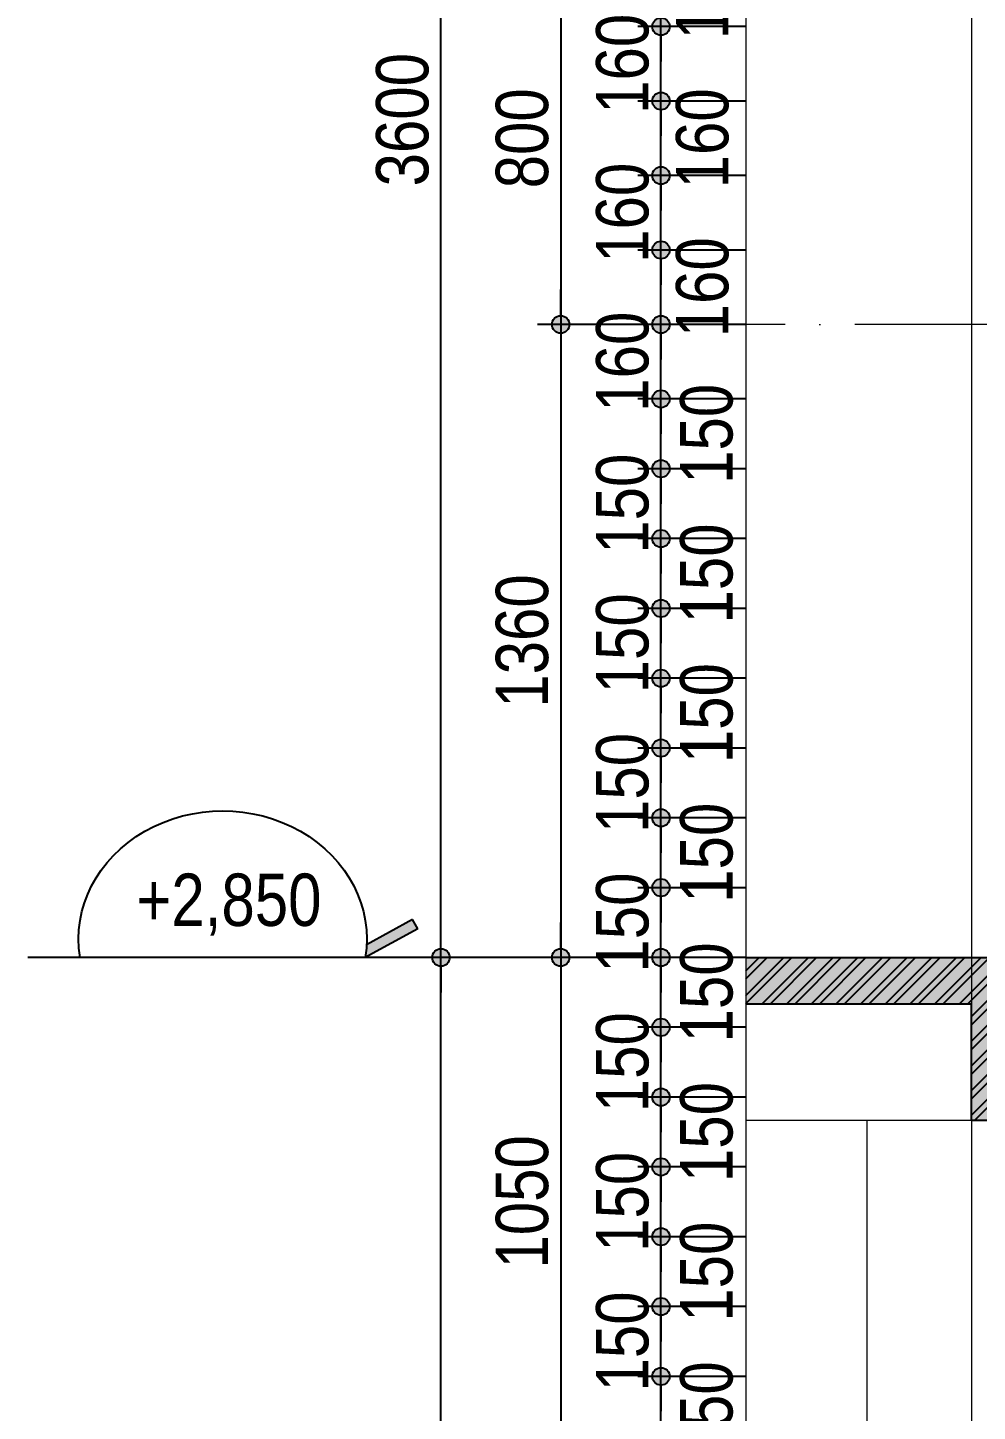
# Model space of a CAD drawing. Extents: x -79995 to 347433, y -157641 to 104789.
# Drawn here: x 16933 to 21013, y -131274 to -125328 of the extents above; entities that cross this region are included whole.
import ezdxf
from ezdxf.enums import TextEntityAlignment as Align

# ---------------------------------------------------------------- set-up
doc = ezdxf.new("R2010")
doc.units = 0
doc.linetypes.add('ACAD_ISO10W100', pattern=[18, 12, -3, 0, -3])
doc.layers.get('DEFPOINTS').update_dxf_attribs({"linetype": 'CONTINUOUS'})
for name, color, linetype in [('DIM', 1, 'CONTINUOUS'), ('HACTH', 8, 'CONTINUOUS'), ('TAGS', 60, 'CONTINUOUS'), ('TUONG', 131, 'CONTINUOUS')]:
    doc.layers.add(name, color=color, linetype=linetype)
doc.layers.add('NET-THAY', color=2, linetype='CONTINUOUS', lineweight=13)
doc.layers.add('TRUC', color=24, linetype='CONTINUOUS', lineweight=0)
doc.styles.add('HEL-CONDENSE', font='')
doc.styles.add('VNI-HELVE-CONDENSEN', font='')
doc.styles.get('HEL-CONDENSE').set_extended_font_data('VNI-Helve-Condense')
doc.styles.get('VNI-HELVE-CONDENSEN').set_extended_font_data('VNI-Helve-Condense')
doc.dimstyles.new('D 50', dxfattribs={"dimtxt": 225, "dimasz": 1.5, "dimexe": 100, "dimexo": 0, "dimgap": 50, "dimtad": 1, "dimdec": 0, "dimlfac": 0.5, "dimzin": 13, "dimdsep": 46, "dimtxsty": 'HEL-CONDENSE', "dimblk": 'D50', "dimcen": 0, "dimclrd": 1, "dimclre": 1, "dimclrt": 7, "dimazin": 0, "dimtfac": 1, "dimtdec": 0, "dimtmove": 0, "dimatfit": 3, "dimldrblk": 'D50', "dimfxl": 1, "dimtolj": 1, "dimtzin": 13, "dimarcsym": 0})

# ---------------------------------------------------------------- blocks, each defined once
blk = doc.blocks.new('D50')
at = {"layer": 'DIM'}
blk.add_hatch(color=256, dxfattribs=at).paths.add_polyline_path([(25, 0, 1), (-25, 0, 1)])
blk.add_line((25, 0), (100, 0), dxfattribs=at)
blk.add_circle((0, 0), 25, dxfattribs=at)
blk = doc.blocks.new('*D1538')
at = {"layer": 'DEFPOINTS', "color": 0, "transparency": 16777216}
for p in [(19653.9, -131123.6), (20018.3, -131123.6), (20018.3, -131423.6)]:
    blk.add_point(p, dxfattribs=at)
at = {"layer": 'DIM', "color": 1, "lineweight": -2, "transparency": 16777216}
for p, q in [((20018.3, -131123.6), (19553.9, -131123.6)), ((19653.9, -131422.1), (19653.9, -131125.1)), ((20018.3, -131423.6), (19553.9, -131423.6))]:
    blk.add_line(p, q, dxfattribs=at)
at = {"layer": 'DIM', "color": 1, "lineweight": -2, "transparency": 16777216, "xscale": 1.5, "yscale": 1.5, "zscale": 1.5}
for p, rotation in [((19653.9, -131123.6), 90), ((19653.9, -131423.6), 270)]:
    blk.add_blockref('D50', p, dxfattribs=dict(at, rotation=rotation))
at = {"layer": 'DIM', "color": 7, "transparency": 16777216, "insert": (19850.3, -131273.6), "char_height": 225, "attachment_point": 5, "rotation": 90, "style": 'HEL-CONDENSE'}
blk.add_mtext('\\A1;150', dxfattribs=at)
blk = doc.blocks.new('*D1539')
at = {"layer": 'DEFPOINTS', "color": 0, "transparency": 16777216}
for p in [(19653.9, -130823.6), (20018.3, -130823.6), (20018.3, -131123.6)]:
    blk.add_point(p, dxfattribs=at)
at = {"layer": 'DIM', "color": 1, "lineweight": -2, "transparency": 16777216}
for p, q in [((20018.3, -130823.6), (19553.9, -130823.6)), ((19653.9, -131122.1), (19653.9, -130825.1)), ((20018.3, -131123.6), (19553.9, -131123.6))]:
    blk.add_line(p, q, dxfattribs=at)
at = {"layer": 'DIM', "color": 1, "lineweight": -2, "transparency": 16777216, "xscale": 1.5, "yscale": 1.5, "zscale": 1.5}
for p, rotation in [((19653.9, -130823.6), 90), ((19653.9, -131123.6), 270)]:
    blk.add_blockref('D50', p, dxfattribs=dict(at, rotation=rotation))
at = {"layer": 'DIM', "color": 7, "transparency": 16777216, "insert": (19489, -130973.6), "char_height": 225, "attachment_point": 5, "rotation": 90, "style": 'HEL-CONDENSE'}
blk.add_mtext('\\A1;150', dxfattribs=at)
blk = doc.blocks.new('*D1540')
at = {"layer": 'DEFPOINTS', "color": 0, "transparency": 16777216}
for p in [(19653.9, -130523.6), (20018.3, -130523.6), (20018.3, -130823.6)]:
    blk.add_point(p, dxfattribs=at)
at = {"layer": 'DIM', "color": 1, "lineweight": -2, "transparency": 16777216}
for p, q in [((20018.3, -130523.6), (19553.9, -130523.6)), ((19653.9, -130822.1), (19653.9, -130525.1)), ((20018.3, -130823.6), (19553.9, -130823.6))]:
    blk.add_line(p, q, dxfattribs=at)
at = {"layer": 'DIM', "color": 1, "lineweight": -2, "transparency": 16777216, "xscale": 1.5, "yscale": 1.5, "zscale": 1.5}
for p, rotation in [((19653.9, -130523.6), 90), ((19653.9, -130823.6), 270)]:
    blk.add_blockref('D50', p, dxfattribs=dict(at, rotation=rotation))
at = {"layer": 'DIM', "color": 7, "transparency": 16777216, "insert": (19850.3, -130673.6), "char_height": 225, "attachment_point": 5, "rotation": 90, "style": 'HEL-CONDENSE'}
blk.add_mtext('\\A1;150', dxfattribs=at)
blk = doc.blocks.new('*D1541')
at = {"layer": 'DEFPOINTS', "color": 0, "transparency": 16777216}
for p in [(19653.9, -130223.6), (20018.3, -130223.6), (20018.3, -130523.6)]:
    blk.add_point(p, dxfattribs=at)
at = {"layer": 'DIM', "color": 1, "lineweight": -2, "transparency": 16777216}
for p, q in [((20018.3, -130223.6), (19553.9, -130223.6)), ((19653.9, -130522.1), (19653.9, -130225.1)), ((20018.3, -130523.6), (19553.9, -130523.6))]:
    blk.add_line(p, q, dxfattribs=at)
at = {"layer": 'DIM', "color": 1, "lineweight": -2, "transparency": 16777216, "xscale": 1.5, "yscale": 1.5, "zscale": 1.5}
for p, rotation in [((19653.9, -130223.6), 90), ((19653.9, -130523.6), 270)]:
    blk.add_blockref('D50', p, dxfattribs=dict(at, rotation=rotation))
at = {"layer": 'DIM', "color": 7, "transparency": 16777216, "insert": (19489, -130373.6), "char_height": 225, "attachment_point": 5, "rotation": 90, "style": 'HEL-CONDENSE'}
blk.add_mtext('\\A1;150', dxfattribs=at)
blk = doc.blocks.new('*D1542')
at = {"layer": 'DEFPOINTS', "color": 0, "transparency": 16777216}
for p in [(19653.9, -129923.6), (20018.3, -129923.6), (20018.3, -130223.6)]:
    blk.add_point(p, dxfattribs=at)
at = {"layer": 'DIM', "color": 1, "lineweight": -2, "transparency": 16777216}
for p, q in [((20018.3, -129923.6), (19553.9, -129923.6)), ((19653.9, -130222.1), (19653.9, -129925.1)), ((20018.3, -130223.6), (19553.9, -130223.6))]:
    blk.add_line(p, q, dxfattribs=at)
at = {"layer": 'DIM', "color": 1, "lineweight": -2, "transparency": 16777216, "xscale": 1.5, "yscale": 1.5, "zscale": 1.5}
for p, rotation in [((19653.9, -129923.6), 90), ((19653.9, -130223.6), 270)]:
    blk.add_blockref('D50', p, dxfattribs=dict(at, rotation=rotation))
at = {"layer": 'DIM', "color": 7, "transparency": 16777216, "insert": (19850.3, -130073.6), "char_height": 225, "attachment_point": 5, "rotation": 90, "style": 'HEL-CONDENSE'}
blk.add_mtext('\\A1;150', dxfattribs=at)
blk = doc.blocks.new('*D1543')
at = {"layer": 'DEFPOINTS', "color": 0, "transparency": 16777216}
for p in [(19653.9, -129623.6), (20018.3, -129623.6), (20018.3, -129923.6)]:
    blk.add_point(p, dxfattribs=at)
at = {"layer": 'DIM', "color": 1, "lineweight": -2, "transparency": 16777216}
for p, q in [((20018.3, -129623.6), (19553.9, -129623.6)), ((19653.9, -129922.1), (19653.9, -129625.1)), ((20018.3, -129923.6), (19553.9, -129923.6))]:
    blk.add_line(p, q, dxfattribs=at)
at = {"layer": 'DIM', "color": 1, "lineweight": -2, "transparency": 16777216, "xscale": 1.5, "yscale": 1.5, "zscale": 1.5}
for p, rotation in [((19653.9, -129623.6), 90), ((19653.9, -129923.6), 270)]:
    blk.add_blockref('D50', p, dxfattribs=dict(at, rotation=rotation))
at = {"layer": 'DIM', "color": 7, "transparency": 16777216, "insert": (19489, -129773.6), "char_height": 225, "attachment_point": 5, "rotation": 90, "style": 'HEL-CONDENSE'}
blk.add_mtext('\\A1;150', dxfattribs=at)
blk = doc.blocks.new('*D1544')
at = {"layer": 'DEFPOINTS', "color": 0, "transparency": 16777216}
for p in [(19653.9, -129323.6), (20018.3, -129323.6), (20018.3, -129623.6)]:
    blk.add_point(p, dxfattribs=at)
at = {"layer": 'DIM', "color": 1, "lineweight": -2, "transparency": 16777216}
for p, q in [((20018.3, -129323.6), (19553.9, -129323.6)), ((19653.9, -129622.1), (19653.9, -129325.1)), ((20018.3, -129623.6), (19553.9, -129623.6))]:
    blk.add_line(p, q, dxfattribs=at)
at = {"layer": 'DIM', "color": 1, "lineweight": -2, "transparency": 16777216, "xscale": 1.5, "yscale": 1.5, "zscale": 1.5}
for p, rotation in [((19653.9, -129323.6), 90), ((19653.9, -129623.6), 270)]:
    blk.add_blockref('D50', p, dxfattribs=dict(at, rotation=rotation))
at = {"layer": 'DIM', "color": 7, "transparency": 16777216, "insert": (19850.3, -129473.6), "char_height": 225, "attachment_point": 5, "rotation": 90, "style": 'HEL-CONDENSE'}
blk.add_mtext('\\A1;150', dxfattribs=at)
blk = doc.blocks.new('*D1545')
at = {"layer": 'DEFPOINTS', "color": 0, "transparency": 16777216}
for p in [(19653.9, -129023.6), (20018.3, -129023.6), (20018.3, -129323.6)]:
    blk.add_point(p, dxfattribs=at)
at = {"layer": 'DIM', "color": 1, "lineweight": -2, "transparency": 16777216}
for p, q in [((20018.3, -129023.6), (19553.9, -129023.6)), ((19653.9, -129322.1), (19653.9, -129025.1)), ((20018.3, -129323.6), (19553.9, -129323.6))]:
    blk.add_line(p, q, dxfattribs=at)
at = {"layer": 'DIM', "color": 1, "lineweight": -2, "transparency": 16777216, "xscale": 1.5, "yscale": 1.5, "zscale": 1.5}
for p, rotation in [((19653.9, -129023.6), 90), ((19653.9, -129323.6), 270)]:
    blk.add_blockref('D50', p, dxfattribs=dict(at, rotation=rotation))
at = {"layer": 'DIM', "color": 7, "transparency": 16777216, "insert": (19489, -129173.6), "char_height": 225, "attachment_point": 5, "rotation": 90, "style": 'HEL-CONDENSE'}
blk.add_mtext('\\A1;150', dxfattribs=at)
blk = doc.blocks.new('*D1546')
at = {"layer": 'DEFPOINTS', "color": 0, "transparency": 16777216}
for p in [(19653.9, -128723.6), (20018.3, -128723.6), (20018.3, -129023.6)]:
    blk.add_point(p, dxfattribs=at)
at = {"layer": 'DIM', "color": 1, "lineweight": -2, "transparency": 16777216}
for p, q in [((20018.3, -128723.6), (19553.9, -128723.6)), ((19653.9, -129022.1), (19653.9, -128725.1)), ((20018.3, -129023.6), (19553.9, -129023.6))]:
    blk.add_line(p, q, dxfattribs=at)
at = {"layer": 'DIM', "color": 1, "lineweight": -2, "transparency": 16777216, "xscale": 1.5, "yscale": 1.5, "zscale": 1.5}
for p, rotation in [((19653.9, -128723.6), 90), ((19653.9, -129023.6), 270)]:
    blk.add_blockref('D50', p, dxfattribs=dict(at, rotation=rotation))
at = {"layer": 'DIM', "color": 7, "transparency": 16777216, "insert": (19850.3, -128873.6), "char_height": 225, "attachment_point": 5, "rotation": 90, "style": 'HEL-CONDENSE'}
blk.add_mtext('\\A1;150', dxfattribs=at)
blk = doc.blocks.new('*D1547')
at = {"layer": 'DEFPOINTS', "color": 0, "transparency": 16777216}
for p in [(19653.9, -128423.6), (20018.3, -128423.6), (20018.3, -128723.6)]:
    blk.add_point(p, dxfattribs=at)
at = {"layer": 'DIM', "color": 1, "lineweight": -2, "transparency": 16777216}
for p, q in [((20018.3, -128423.6), (19553.9, -128423.6)), ((19653.9, -128722.1), (19653.9, -128425.1)), ((20018.3, -128723.6), (19553.9, -128723.6))]:
    blk.add_line(p, q, dxfattribs=at)
at = {"layer": 'DIM', "color": 1, "lineweight": -2, "transparency": 16777216, "xscale": 1.5, "yscale": 1.5, "zscale": 1.5}
for p, rotation in [((19653.9, -128423.6), 90), ((19653.9, -128723.6), 270)]:
    blk.add_blockref('D50', p, dxfattribs=dict(at, rotation=rotation))
at = {"layer": 'DIM', "color": 7, "transparency": 16777216, "insert": (19489, -128573.6), "char_height": 225, "attachment_point": 5, "rotation": 90, "style": 'HEL-CONDENSE'}
blk.add_mtext('\\A1;150', dxfattribs=at)
blk = doc.blocks.new('*D1548')
at = {"layer": 'DEFPOINTS', "color": 0, "transparency": 16777216}
for p in [(19653.9, -128123.6), (20018.3, -128123.6), (20018.3, -128423.6)]:
    blk.add_point(p, dxfattribs=at)
at = {"layer": 'DIM', "color": 1, "lineweight": -2, "transparency": 16777216}
for p, q in [((20018.3, -128123.6), (19553.9, -128123.6)), ((19653.9, -128422.1), (19653.9, -128125.1)), ((20018.3, -128423.6), (19553.9, -128423.6))]:
    blk.add_line(p, q, dxfattribs=at)
at = {"layer": 'DIM', "color": 1, "lineweight": -2, "transparency": 16777216, "xscale": 1.5, "yscale": 1.5, "zscale": 1.5}
for p, rotation in [((19653.9, -128123.6), 90), ((19653.9, -128423.6), 270)]:
    blk.add_blockref('D50', p, dxfattribs=dict(at, rotation=rotation))
at = {"layer": 'DIM', "color": 7, "transparency": 16777216, "insert": (19850.3, -128273.6), "char_height": 225, "attachment_point": 5, "rotation": 90, "style": 'HEL-CONDENSE'}
blk.add_mtext('\\A1;150', dxfattribs=at)
blk = doc.blocks.new('*D1549')
at = {"layer": 'DEFPOINTS', "color": 0, "transparency": 16777216}
for p in [(19653.9, -127823.6), (20018.3, -127823.6), (20018.3, -128123.6)]:
    blk.add_point(p, dxfattribs=at)
at = {"layer": 'DIM', "color": 1, "lineweight": -2, "transparency": 16777216}
for p, q in [((20018.3, -127823.6), (19553.9, -127823.6)), ((19653.9, -128122.1), (19653.9, -127825.1)), ((20018.3, -128123.6), (19553.9, -128123.6))]:
    blk.add_line(p, q, dxfattribs=at)
at = {"layer": 'DIM', "color": 1, "lineweight": -2, "transparency": 16777216, "xscale": 1.5, "yscale": 1.5, "zscale": 1.5}
for p, rotation in [((19653.9, -127823.6), 90), ((19653.9, -128123.6), 270)]:
    blk.add_blockref('D50', p, dxfattribs=dict(at, rotation=rotation))
at = {"layer": 'DIM', "color": 7, "transparency": 16777216, "insert": (19489, -127973.6), "char_height": 225, "attachment_point": 5, "rotation": 90, "style": 'HEL-CONDENSE'}
blk.add_mtext('\\A1;150', dxfattribs=at)
blk = doc.blocks.new('*D1550')
at = {"layer": 'DEFPOINTS', "color": 0, "transparency": 16777216}
for p in [(19653.9, -127523.6), (20018.3, -127523.6), (20018.3, -127823.6)]:
    blk.add_point(p, dxfattribs=at)
at = {"layer": 'DIM', "color": 1, "lineweight": -2, "transparency": 16777216}
for p, q in [((20018.3, -127523.6), (19553.9, -127523.6)), ((19653.9, -127822.1), (19653.9, -127525.1)), ((20018.3, -127823.6), (19553.9, -127823.6))]:
    blk.add_line(p, q, dxfattribs=at)
at = {"layer": 'DIM', "color": 1, "lineweight": -2, "transparency": 16777216, "xscale": 1.5, "yscale": 1.5, "zscale": 1.5}
for p, rotation in [((19653.9, -127523.6), 90), ((19653.9, -127823.6), 270)]:
    blk.add_blockref('D50', p, dxfattribs=dict(at, rotation=rotation))
at = {"layer": 'DIM', "color": 7, "transparency": 16777216, "insert": (19850.3, -127673.6), "char_height": 225, "attachment_point": 5, "rotation": 90, "style": 'HEL-CONDENSE'}
blk.add_mtext('\\A1;150', dxfattribs=at)
blk = doc.blocks.new('*D1551')
at = {"layer": 'DEFPOINTS', "color": 0, "transparency": 16777216}
for p in [(19653.9, -127223.6), (20018.3, -127223.6), (20018.3, -127523.6)]:
    blk.add_point(p, dxfattribs=at)
at = {"layer": 'DIM', "color": 1, "lineweight": -2, "transparency": 16777216}
for p, q in [((20018.3, -127223.6), (19553.9, -127223.6)), ((19653.9, -127522.1), (19653.9, -127225.1)), ((20018.3, -127523.6), (19553.9, -127523.6))]:
    blk.add_line(p, q, dxfattribs=at)
at = {"layer": 'DIM', "color": 1, "lineweight": -2, "transparency": 16777216, "xscale": 1.5, "yscale": 1.5, "zscale": 1.5}
for p, rotation in [((19653.9, -127223.6), 90), ((19653.9, -127523.6), 270)]:
    blk.add_blockref('D50', p, dxfattribs=dict(at, rotation=rotation))
at = {"layer": 'DIM', "color": 7, "transparency": 16777216, "insert": (19489, -127373.6), "char_height": 225, "attachment_point": 5, "rotation": 90, "style": 'HEL-CONDENSE'}
blk.add_mtext('\\A1;150', dxfattribs=at)
blk = doc.blocks.new('*D1552')
at = {"layer": 'DEFPOINTS', "color": 0, "transparency": 16777216}
for p in [(19653.9, -126923.6), (20018.3, -126923.6), (20018.3, -127223.6)]:
    blk.add_point(p, dxfattribs=at)
at = {"layer": 'DIM', "color": 1, "lineweight": -2, "transparency": 16777216}
for p, q in [((20018.3, -126923.6), (19553.9, -126923.6)), ((19653.9, -127222.1), (19653.9, -126925.1)), ((20018.3, -127223.6), (19553.9, -127223.6))]:
    blk.add_line(p, q, dxfattribs=at)
at = {"layer": 'DIM', "color": 1, "lineweight": -2, "transparency": 16777216, "xscale": 1.5, "yscale": 1.5, "zscale": 1.5}
for p, rotation in [((19653.9, -126923.6), 90), ((19653.9, -127223.6), 270)]:
    blk.add_blockref('D50', p, dxfattribs=dict(at, rotation=rotation))
at = {"layer": 'DIM', "color": 7, "transparency": 16777216, "insert": (19850.3, -127073.6), "char_height": 225, "attachment_point": 5, "rotation": 90, "style": 'HEL-CONDENSE'}
blk.add_mtext('\\A1;150', dxfattribs=at)
blk = doc.blocks.new('*D1553')
at = {"layer": 'DEFPOINTS', "color": 0, "transparency": 16777216}
for p in [(19653.9, -126603.6), (20018.3, -126603.6), (20018.3, -126923.6)]:
    blk.add_point(p, dxfattribs=at)
at = {"layer": 'DIM', "color": 1, "lineweight": -2, "transparency": 16777216}
for p, q in [((20018.3, -126603.6), (19553.9, -126603.6)), ((19653.9, -126922.1), (19653.9, -126605.1)), ((20018.3, -126923.6), (19553.9, -126923.6))]:
    blk.add_line(p, q, dxfattribs=at)
at = {"layer": 'DIM', "color": 1, "lineweight": -2, "transparency": 16777216, "xscale": 1.5, "yscale": 1.5, "zscale": 1.5}
for p, rotation in [((19653.9, -126603.6), 90), ((19653.9, -126923.6), 270)]:
    blk.add_blockref('D50', p, dxfattribs=dict(at, rotation=rotation))
at = {"layer": 'DIM', "color": 7, "transparency": 16777216, "insert": (19489, -126763.6), "char_height": 225, "attachment_point": 5, "rotation": 90, "style": 'HEL-CONDENSE'}
blk.add_mtext('\\A1;160', dxfattribs=at)
blk = doc.blocks.new('*D1554')
at = {"layer": 'DEFPOINTS', "color": 0, "transparency": 16777216}
for p in [(19653.9, -126283.6), (20018.3, -126283.6), (20018.3, -126603.6)]:
    blk.add_point(p, dxfattribs=at)
at = {"layer": 'DIM', "color": 1, "lineweight": -2, "transparency": 16777216}
for p, q in [((20018.3, -126283.6), (19553.9, -126283.6)), ((19653.9, -126602.1), (19653.9, -126285.1)), ((20018.3, -126603.6), (19553.9, -126603.6))]:
    blk.add_line(p, q, dxfattribs=at)
at = {"layer": 'DIM', "color": 1, "lineweight": -2, "transparency": 16777216, "xscale": 1.5, "yscale": 1.5, "zscale": 1.5}
for p, rotation in [((19653.9, -126283.6), 90), ((19653.9, -126603.6), 270)]:
    blk.add_blockref('D50', p, dxfattribs=dict(at, rotation=rotation))
at = {"layer": 'DIM', "color": 7, "transparency": 16777216, "insert": (19832.3, -126443.6), "char_height": 225, "attachment_point": 5, "rotation": 90, "style": 'HEL-CONDENSE'}
blk.add_mtext('\\A1;160', dxfattribs=at)
blk = doc.blocks.new('*D1555')
at = {"layer": 'DEFPOINTS', "color": 0, "transparency": 16777216}
for p in [(19653.9, -125963.6), (20018.3, -125963.6), (20018.3, -126283.6)]:
    blk.add_point(p, dxfattribs=at)
at = {"layer": 'DIM', "color": 1, "lineweight": -2, "transparency": 16777216}
for p, q in [((20018.3, -125963.6), (19553.9, -125963.6)), ((19653.9, -126282.1), (19653.9, -125965.1)), ((20018.3, -126283.6), (19553.9, -126283.6))]:
    blk.add_line(p, q, dxfattribs=at)
at = {"layer": 'DIM', "color": 1, "lineweight": -2, "transparency": 16777216, "xscale": 1.5, "yscale": 1.5, "zscale": 1.5}
for p, rotation in [((19653.9, -125963.6), 90), ((19653.9, -126283.6), 270)]:
    blk.add_blockref('D50', p, dxfattribs=dict(at, rotation=rotation))
at = {"layer": 'DIM', "color": 7, "transparency": 16777216, "insert": (19489, -126123.6), "char_height": 225, "attachment_point": 5, "rotation": 90, "style": 'HEL-CONDENSE'}
blk.add_mtext('\\A1;160', dxfattribs=at)
blk = doc.blocks.new('*D1556')
at = {"layer": 'DEFPOINTS', "color": 0, "transparency": 16777216}
for p in [(19653.9, -125643.6), (20018.3, -125643.6), (20018.3, -125963.6)]:
    blk.add_point(p, dxfattribs=at)
at = {"layer": 'DIM', "color": 1, "lineweight": -2, "transparency": 16777216}
for p, q in [((20018.3, -125643.6), (19553.9, -125643.6)), ((19653.9, -125962.1), (19653.9, -125645.1)), ((20018.3, -125963.6), (19553.9, -125963.6))]:
    blk.add_line(p, q, dxfattribs=at)
at = {"layer": 'DIM', "color": 1, "lineweight": -2, "transparency": 16777216, "xscale": 1.5, "yscale": 1.5, "zscale": 1.5}
for p, rotation in [((19653.9, -125643.6), 90), ((19653.9, -125963.6), 270)]:
    blk.add_blockref('D50', p, dxfattribs=dict(at, rotation=rotation))
at = {"layer": 'DIM', "color": 7, "transparency": 16777216, "insert": (19832.3, -125803.6), "char_height": 225, "attachment_point": 5, "rotation": 90, "style": 'HEL-CONDENSE'}
blk.add_mtext('\\A1;160', dxfattribs=at)
blk = doc.blocks.new('*D1557')
at = {"layer": 'DEFPOINTS', "color": 0, "transparency": 16777216}
for p in [(19653.9, -125323.6), (20018.3, -125323.6), (20018.3, -125643.6)]:
    blk.add_point(p, dxfattribs=at)
at = {"layer": 'DIM', "color": 1, "lineweight": -2, "transparency": 16777216}
for p, q in [((20018.3, -125323.6), (19553.9, -125323.6)), ((19653.9, -125642.1), (19653.9, -125325.1)), ((20018.3, -125643.6), (19553.9, -125643.6))]:
    blk.add_line(p, q, dxfattribs=at)
at = {"layer": 'DIM', "color": 1, "lineweight": -2, "transparency": 16777216, "xscale": 1.5, "yscale": 1.5, "zscale": 1.5}
for p, rotation in [((19653.9, -125323.6), 90), ((19653.9, -125643.6), 270)]:
    blk.add_blockref('D50', p, dxfattribs=dict(at, rotation=rotation))
at = {"layer": 'DIM', "color": 7, "transparency": 16777216, "insert": (19489, -125483.6), "char_height": 225, "attachment_point": 5, "rotation": 90, "style": 'HEL-CONDENSE'}
blk.add_mtext('\\A1;160', dxfattribs=at)
blk = doc.blocks.new('*D1558')
at = {"layer": 'DEFPOINTS', "color": 0, "transparency": 16777216}
for p in [(19653.9, -125003.6), (20018.3, -125003.6), (20018.3, -125323.6)]:
    blk.add_point(p, dxfattribs=at)
at = {"layer": 'DIM', "color": 1, "lineweight": -2, "transparency": 16777216}
for p, q in [((20018.3, -125003.6), (19553.9, -125003.6)), ((19653.9, -125322.1), (19653.9, -125005.1)), ((20018.3, -125323.6), (19553.9, -125323.6))]:
    blk.add_line(p, q, dxfattribs=at)
at = {"layer": 'DIM', "color": 1, "lineweight": -2, "transparency": 16777216, "xscale": 1.5, "yscale": 1.5, "zscale": 1.5}
for p, rotation in [((19653.9, -125003.6), 90), ((19653.9, -125323.6), 270)]:
    blk.add_blockref('D50', p, dxfattribs=dict(at, rotation=rotation))
at = {"layer": 'DIM', "color": 7, "transparency": 16777216, "insert": (19832.3, -125163.6), "char_height": 225, "attachment_point": 5, "rotation": 90, "style": 'HEL-CONDENSE'}
blk.add_mtext('\\A1;160', dxfattribs=at)
blk = doc.blocks.new('*D1570')
at = {"layer": 'DEFPOINTS', "color": 0, "transparency": 16777216}
for p in [(19553.9, -125003.6), (19222.9, -126603.6), (19553.9, -126603.6)]:
    blk.add_point(p, dxfattribs=at)
at = {"layer": 'DIM', "color": 1, "lineweight": -2, "transparency": 16777216}
for p, q in [((19553.9, -125003.6), (19122.9, -125003.6)), ((19222.9, -125005.1), (19222.9, -126602.1)), ((19553.9, -126603.6), (19122.9, -126603.6))]:
    blk.add_line(p, q, dxfattribs=at)
at = {"layer": 'DIM', "color": 1, "lineweight": -2, "transparency": 16777216, "xscale": 1.5, "yscale": 1.5, "zscale": 1.5}
for p, rotation in [((19222.9, -125003.6), 90), ((19222.9, -126603.6), 270)]:
    blk.add_blockref('D50', p, dxfattribs=dict(at, rotation=rotation))
at = {"layer": 'DIM', "color": 7, "transparency": 16777216, "insert": (19058, -125803.6), "char_height": 225, "attachment_point": 5, "rotation": 90, "style": 'HEL-CONDENSE'}
blk.add_mtext('\\A1;800', dxfattribs=at)
blk = doc.blocks.new('*D1571')
at = {"layer": 'DEFPOINTS', "color": 0, "transparency": 16777216}
for p in [(19494.1, -126603.6), (19222.9, -129323.6), (19553.9, -129323.6)]:
    blk.add_point(p, dxfattribs=at)
at = {"layer": 'DIM', "color": 1, "lineweight": -2, "transparency": 16777216}
for p, q in [((19494.1, -126603.6), (19122.9, -126603.6)), ((19222.9, -126605.1), (19222.9, -129322.1)), ((19553.9, -129323.6), (19122.9, -129323.6))]:
    blk.add_line(p, q, dxfattribs=at)
at = {"layer": 'DIM', "color": 1, "lineweight": -2, "transparency": 16777216, "xscale": 1.5, "yscale": 1.5, "zscale": 1.5}
for p, rotation in [((19222.9, -126603.6), 90), ((19222.9, -129323.6), 270)]:
    blk.add_blockref('D50', p, dxfattribs=dict(at, rotation=rotation))
at = {"layer": 'DIM', "color": 7, "transparency": 16777216, "insert": (19058, -127963.6), "char_height": 225, "attachment_point": 5, "rotation": 90, "style": 'HEL-CONDENSE'}
blk.add_mtext('\\A1;1360', dxfattribs=at)
blk = doc.blocks.new('*D1572')
at = {"layer": 'DEFPOINTS', "color": 0, "transparency": 16777216}
for p in [(19553.9, -129323.6), (19222.9, -131423.6), (19553.9, -131423.6)]:
    blk.add_point(p, dxfattribs=at)
at = {"layer": 'DIM', "color": 1, "lineweight": -2, "transparency": 16777216}
for p, q in [((19553.9, -129323.6), (19122.9, -129323.6)), ((19222.9, -129325.1), (19222.9, -131422.1)), ((19553.9, -131423.6), (19122.9, -131423.6))]:
    blk.add_line(p, q, dxfattribs=at)
at = {"layer": 'DIM', "color": 1, "lineweight": -2, "transparency": 16777216, "xscale": 1.5, "yscale": 1.5, "zscale": 1.5}
for p, rotation in [((19222.9, -129323.6), 90), ((19222.9, -131423.6), 270)]:
    blk.add_blockref('D50', p, dxfattribs=dict(at, rotation=rotation))
at = {"layer": 'DIM', "color": 7, "transparency": 16777216, "insert": (19058, -130373.6), "char_height": 225, "attachment_point": 5, "rotation": 90, "style": 'HEL-CONDENSE'}
blk.add_mtext('\\A1;1050', dxfattribs=at)
blk = doc.blocks.new('*D1577')
at = {"layer": 'DEFPOINTS', "color": 0, "transparency": 16777216}
for p in [(18708.4, -129323.6), (19122.9, -129323.6), (19122.9, -134723.6)]:
    blk.add_point(p, dxfattribs=at)
at = {"layer": 'DIM', "color": 1, "lineweight": -2, "transparency": 16777216}
for p, q in [((19122.9, -129323.6), (18608.4, -129323.6)), ((18708.4, -134722.1), (18708.4, -129325.1)), ((19122.9, -134723.6), (18608.4, -134723.6))]:
    blk.add_line(p, q, dxfattribs=at)
at = {"layer": 'DIM', "color": 1, "lineweight": -2, "transparency": 16777216, "xscale": 1.5, "yscale": 1.5, "zscale": 1.5}
for p, rotation in [((18708.4, -129323.6), 90), ((18708.4, -134723.6), 270)]:
    blk.add_blockref('D50', p, dxfattribs=dict(at, rotation=rotation))
at = {"layer": 'DIM', "color": 7, "transparency": 16777216, "insert": (18543.5, -132023.6), "char_height": 225, "attachment_point": 5, "rotation": 90, "style": 'HEL-CONDENSE'}
blk.add_mtext('\\A1;2700', dxfattribs=at)
blk = doc.blocks.new('*D1578')
at = {"layer": 'DEFPOINTS', "color": 0, "transparency": 16777216}
for p in [(18708.4, -122123.6), (19122.9, -122123.6), (19122.9, -129323.6)]:
    blk.add_point(p, dxfattribs=at)
at = {"layer": 'DIM', "color": 1, "lineweight": -2, "transparency": 16777216}
for p, q in [((19122.9, -122123.6), (18608.4, -122123.6)), ((18708.4, -129322.1), (18708.4, -122125.1)), ((19122.9, -129323.6), (18608.4, -129323.6))]:
    blk.add_line(p, q, dxfattribs=at)
at = {"layer": 'DIM', "color": 1, "lineweight": -2, "transparency": 16777216, "xscale": 1.5, "yscale": 1.5, "zscale": 1.5}
for p, rotation in [((18708.4, -122123.6), 90), ((18708.4, -129323.6), 270)]:
    blk.add_blockref('D50', p, dxfattribs=dict(at, rotation=rotation))
at = {"layer": 'DIM', "color": 7, "transparency": 16777216, "insert": (18543.5, -125723.6), "char_height": 225, "attachment_point": 5, "rotation": 90, "style": 'HEL-CONDENSE'}
blk.add_mtext('\\A1;3600', dxfattribs=at)
blk = doc.blocks.new('CAODO')
at = {"layer": 'TAGS', "linetype": 'Continuous'}
h = blk.add_hatch(color=256, dxfattribs=at)
edge = h.paths.add_edge_path()
edge.add_line((-906.9, 181.5), (-931, 137.7))
edge.add_line((-931, 137.7), (-681, 0))
edge.add_ellipse((0, 87.1), major_axis=(688, 0), ratio=0.890858, start_angle=182.47792, end_angle=188.16658, ccw=False)
edge.add_line((-687.4, 60.6), (-906.9, 181.5))
for p, q in [((-931, 137.7), (-906.9, 181.5)), ((-931, 137.7), (-681, 0)), ((-906.9, 181.5), (-687.4, 60.6)), ((-931, 0), (931, 0))]:
    blk.add_line(p, q, dxfattribs=at)
blk.add_ellipse((0, 87.1), major_axis=(688, 0), ratio=0.890858, start_param=-0.142534, end_param=3.284126, dxfattribs=at)
at = {"layer": 'TAGS', "linetype": 'Continuous', "style": 'VNI-HELVE-CONDENSEN'}
blk.add_attdef('0.000', text='', height=250, dxfattribs=at).set_placement((0.2, 232.3), align=Align.MIDDLE_CENTER)

msp = doc.modelspace()

# ---------------------------------------------------------------- hatches: boundary and pattern name
at = {"layer": 'HACTH'}
h = msp.add_hatch(dxfattribs=at)
h.set_pattern_fill('ANSI32', color=256, scale=200, style=0)
h.set_pattern_definition([(45, (-1113859.255, 25868.335), (-53.0330086, 53.0330086), []), (45, (-1113823.9, 25868.335), (-53.0330086, 53.0330086), [])])
h.paths.add_polyline_path([(21188.167, -129323.632), (20988.167, -129323.632), (20018.281, -129323.632), (20018.281, -129523.632), (20988.167, -129523.632), (20988.167, -130023.632), (21188.167, -130023.632)])
h.paths.add_polyline_path([(22035.381, -129323.632), (21188.167, -129323.632), (21188.167, -130023.632), (21388.167, -130023.632), (21388.167, -129523.632), (21635.381, -129523.632)])
h.paths.add_polyline_path([(29188.167, -127303.632), (29388.167, -127303.632), (29388.167, -126603.632), (29188.167, -126603.632)])
h.paths.add_polyline_path([(28988.167, -127303.632), (29188.167, -127303.632), (29188.167, -126603.632), (26388.167, -126603.632), (26388.167, -126923.632), (21588.167, -129323.632), (22035.381, -129323.632), (27075.381, -126803.632), (28988.167, -126803.632)])
h = msp.add_hatch(dxfattribs=at)
h.set_pattern_fill('AR-CONC', color=256, scale=20, style=0)
h.set_pattern_definition([(50, (-1113859.25, 25868.34), (143.452037, -12.550427), [15, -165]), (355, (-1113859.25, 25868.34), (-27.750267, 150.438427), [12, -132]), (100.4514, (-1113847.3, 25867.29), (115.701876, 137.887908), [12.748038, -140.228422]), (46.1842, (-1113859.25, 25908.34), (213.44821, -33.103803), [22.5, -247.5]), (96.6356, (-1113841.47, 25905.58), (186.93254, 194.823574), [19.122058, -210.3426]), (351.1842, (-1113859.25, 25908.34), (186.93239, 194.82372), [18, -198]), (21, (-1113839.25, 25898.34), (119.38141, -80.523778), [15, -165]), (326, (-1113839.25, 25898.34), (48.663066, 145.030009), [12, -132]), (71.4514, (-1113829.3, 25891.62), (168.044526, 64.5061), [12.748038, -140.228422]), (37.5, (-1113859.255, 25868.335), (2.431971, 66.5787708), [0, -130.4, 0, -134, 0, -132.5]), (7.5, (-1113859.255, 25868.335), (52.6139075, 78.8823424), [0, -76.4, 0, -127.4, 0, -50.5]), (327.5, (-1113903.855, 25868.335), (106.7644872, -4.5109743), [0, -50, 0, -156, 0, -207]), (317.5, (-1113923.855, 25868.335), (116.637234, 20.0209965), [0, -65, 0, -103.6, 0, -147])])
h.paths.add_polyline_path([(21188.167, -129323.632), (20988.167, -129323.632), (20018.281, -129323.632), (20018.281, -129523.632), (20988.167, -129523.632), (20988.167, -130023.632), (21188.167, -130023.632)])
h.paths.add_polyline_path([(22035.381, -129323.632), (21188.167, -129323.632), (21188.167, -130023.632), (21388.167, -130023.632), (21388.167, -129523.632), (21635.381, -129523.632)])
h.paths.add_polyline_path([(28988.167, -127303.632), (29188.167, -127303.632), (29188.167, -126603.632), (26388.167, -126603.632), (26388.167, -126923.632), (21588.167, -129323.632), (22035.381, -129323.632), (27075.381, -126803.632), (28988.167, -126803.632)])
h.paths.add_polyline_path([(29188.167, -127303.632), (29388.167, -127303.632), (29388.167, -126603.632), (29188.167, -126603.632)])

# ---------------------------------------------------------------- linework, layer by layer
at = {"layer": 'NET-THAY'}
for p, q in [((20988.167, -112373.461), (20988.167, -135631.366)), ((20988.167, -122823.632), (20988.167, -129323.632)), ((20988.167, -130023.632), (20018.281, -130023.632)), ((20538.167, -130023.632), (20538.167, -133523.632)), ((20988.167, -130023.632), (20988.167, -134723.632))]:
    msp.add_line(p, q, dxfattribs=at)
at = {"layer": 'TRUC', "linetype": 'ACAD_ISO10W100', "ltscale": 50}
for p, q in [((30988.167, -126603.632), (20018.281, -126603.632)), ((30988.167, -129323.632), (20018.281, -129323.632)), ((30988.167, -129323.632), (20018.281, -129323.632))]:
    msp.add_line(p, q, dxfattribs=at)
at = {"layer": 'TRUC', "linetype": 'ACAD_ISO10W100', "ltscale": 0.2}
msp.add_lwpolyline([(30988.167, -112373.461), (20018.281, -112373.461), (20018.281, -135631.366), (30988.167, -135631.366)], close=True, dxfattribs=at)
at = {"layer": 'TUONG', "color": 4}
for points in [[(20018.281, -129323.632), (20988.167, -129323.632)], [(20988.167, -129323.632), (20988.167, -129323.632), (21388.167, -129323.632)], [(20988.167, -129523.632), (20018.281, -129523.632)], [(21388.167, -129523.632), (21388.167, -130023.632), (20988.167, -130023.632), (20988.167, -129523.632)]]:
    msp.add_lwpolyline(points, dxfattribs=at)

# ---------------------------------------------------------------- block references
at = {"layer": 'TAGS', "linetype": 'Continuous'}
ref = msp.add_blockref('CAODO', (17770.481, -129323.632), dxfattribs=dict(at, xscale=-0.9000000001396984, yscale=0.9000000001396984, zscale=0.9))
ref.add_attrib('0.000', '+2,850', dxfattribs={"color": 7, "linetype": 'Continuous', "height": 225, "style": 'VNI-HELVE-CONDENSEN'}).set_placement((17797.314, -129075.534), align=Align.MIDDLE_CENTER)

# ---------------------------------------------------------------- dimensions: what is measured, and where the dimension line sits
at = {"layer": 'DIM'}
for base, p1, p2, picture, middle in [((18708.424, -122123.632), (19122.854, -129323.632), (19122.854, -122123.632), '*D1578', (18543.524, -125723.632)), ((19222.854, -126603.632), (19553.864, -125003.632), (19553.864, -126603.632), '*D1570', (19057.954, -125803.632)), ((19222.854, -129323.632), (19494.123, -126603.632), (19553.864, -129323.632), '*D1571', (19057.954, -127963.632)), ((18708.424, -129323.632), (19122.854, -134723.632), (19122.854, -129323.632), '*D1577', (18543.524, -132023.632)), ((19222.854, -131423.632), (19553.864, -129323.632), (19553.864, -131423.632), '*D1572', (19057.954, -130373.632))]:
    dim = msp.add_linear_dim(base=base, p1=p1, p2=p2, angle=90, dimstyle='D 50', dxfattribs=at)
    dim.commit()
    dim.dimension.update_dxf_attribs({"geometry": picture, "text_midpoint": middle})
for base, p1, p2, picture, middle in [((19653.864, -125003.632), (20018.281, -125323.632), (20018.281, -125003.632), '*D1558', (19832.25, -125163.632)), ((19653.864, -125643.632), (20018.281, -125963.632), (20018.281, -125643.632), '*D1556', (19832.25, -125803.632)), ((19653.864, -126283.632), (20018.281, -126603.632), (20018.281, -126283.632), '*D1554', (19832.25, -126443.632)), ((19653.864, -126923.632), (20018.281, -127223.632), (20018.281, -126923.632), '*D1552', (19850.255, -127073.632)), ((19653.864, -127523.632), (20018.281, -127823.632), (20018.281, -127523.632), '*D1550', (19850.255, -127673.632)), ((19653.864, -128123.632), (20018.281, -128423.632), (20018.281, -128123.632), '*D1548', (19850.255, -128273.632)), ((19653.864, -128723.632), (20018.281, -129023.632), (20018.281, -128723.632), '*D1546', (19850.255, -128873.632)), ((19653.864, -129323.632), (20018.281, -129623.632), (20018.281, -129323.632), '*D1544', (19850.255, -129473.632)), ((19653.864, -129923.632), (20018.281, -130223.632), (20018.281, -129923.632), '*D1542', (19850.255, -130073.632)), ((19653.864, -130523.632), (20018.281, -130823.632), (20018.281, -130523.632), '*D1540', (19850.255, -130673.632)), ((19653.864, -131123.632), (20018.281, -131423.632), (20018.281, -131123.632), '*D1538', (19850.255, -131273.632))]:
    dim = msp.add_linear_dim(base=base, p1=p1, p2=p2, angle=90, dimstyle='D 50', override={"dimtmove": 2}, dxfattribs=at)
    dim.commit()
    dim.dimension.update_dxf_attribs({"geometry": picture, "text_midpoint": middle, "dimtype": 160})
for base, p1, p2, picture, middle in [((19653.864, -125323.632), (20018.281, -125643.632), (20018.281, -125323.632), '*D1557', (19653.864, -125483.632)), ((19653.864, -125963.632), (20018.281, -126283.632), (20018.281, -125963.632), '*D1555', (19653.864, -126123.632)), ((19653.864, -126603.632), (20018.281, -126923.632), (20018.281, -126603.632), '*D1553', (19653.864, -126763.632)), ((19653.864, -127223.632), (20018.281, -127523.632), (20018.281, -127223.632), '*D1551', (19653.864, -127373.632)), ((19653.864, -127823.632), (20018.281, -128123.632), (20018.281, -127823.632), '*D1549', (19653.864, -127973.632)), ((19653.864, -128423.632), (20018.281, -128723.632), (20018.281, -128423.632), '*D1547', (19653.864, -128573.632)), ((19653.864, -129023.632), (20018.281, -129323.632), (20018.281, -129023.632), '*D1545', (19653.864, -129173.632)), ((19653.864, -129623.632), (20018.281, -129923.632), (20018.281, -129623.632), '*D1543', (19653.864, -129773.632)), ((19653.864, -130223.632), (20018.281, -130523.632), (20018.281, -130223.632), '*D1541', (19653.864, -130373.632)), ((19653.864, -130823.632), (20018.281, -131123.632), (20018.281, -130823.632), '*D1539', (19653.864, -130973.632))]:
    dim = msp.add_linear_dim(base=base, p1=p1, p2=p2, angle=90, dimstyle='D 50', dxfattribs=at)
    dim.commit()
    dim.dimension.update_dxf_attribs({"geometry": picture, "text_midpoint": middle, "dimtype": 160})

doc.saveas('drawing.dxf')
